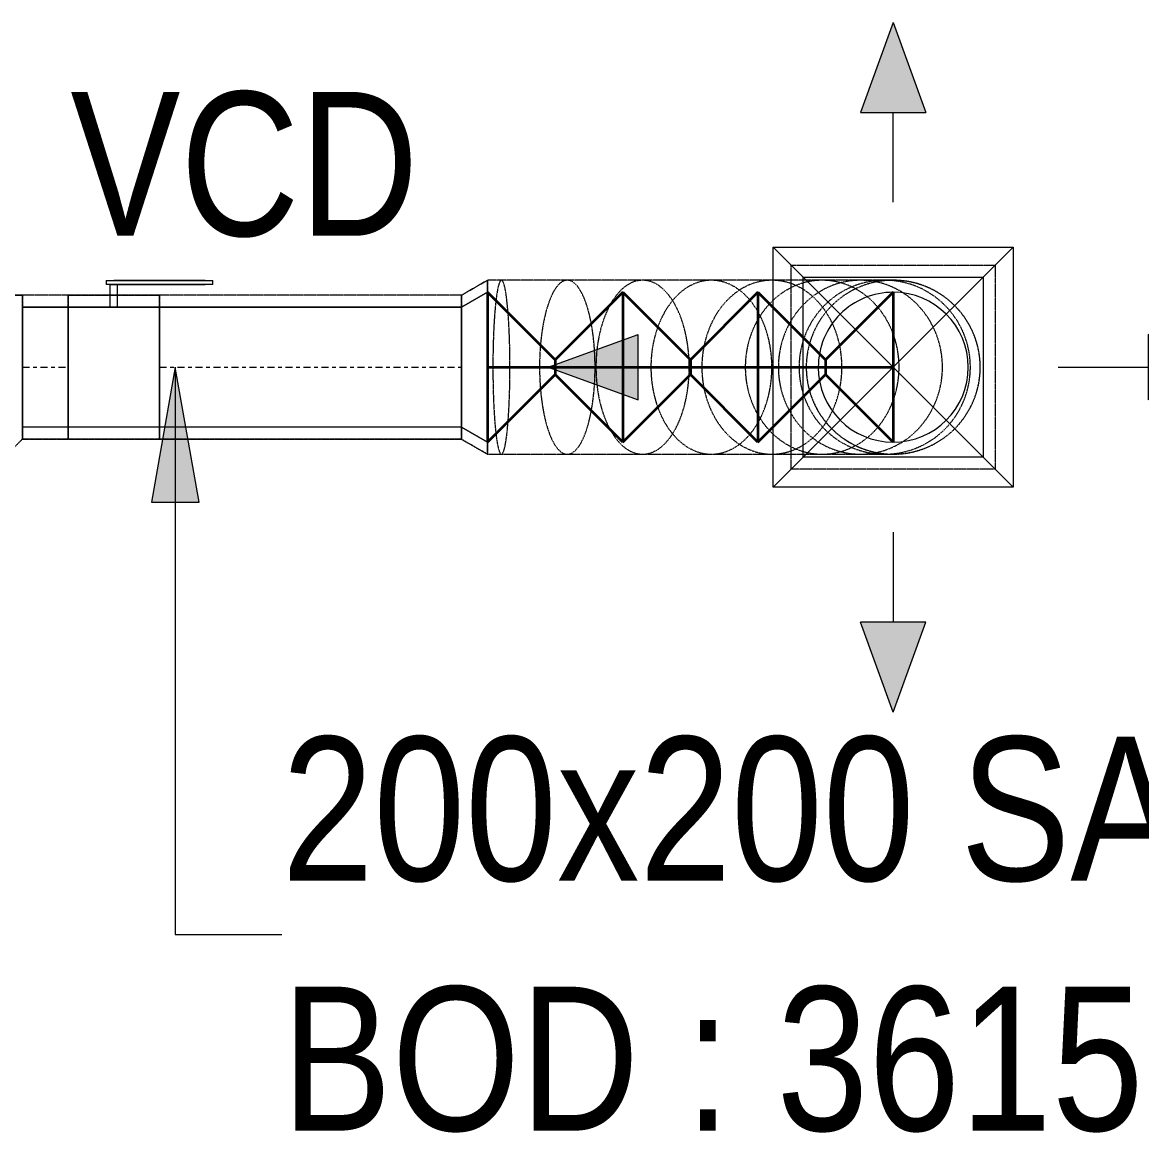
# Model space of a CAD drawing. Header units: inches. Extents: x -83664 to 20107, y -47222 to 19398.
# Drawn here: x 4422 to 6288, y -7500 to -5648 of the extents above; entities that cross this region are included whole.
import ezdxf

# ---------------------------------------------------------------- set-up
doc = ezdxf.new("R2010")
doc.units = ezdxf.units.IN
doc.header["$MEASUREMENT"] = 0
doc.linetypes.add('Center', pattern=[29.999999, 12, -6, 6, -6])
doc.linetypes.add('Hidden 0_50', pattern=[1.0584, 0.5292, -0.5292])
for name, color, linetype, lineweight in [('A-DETL-GENF', 7, 'Continuous', 9), ('G-ANNO-TEXT', 7, 'Continuous', 9), ('M-HVAC-CDFF', 7, 'Continuous', 9), ('M-HVAC-DUCT-CNTR', 7, 'Center', 9), ('M-HVAC-DUCT-IDEN', 7, 'Continuous', 18)]:
    doc.layers.add(name, color=color, linetype=linetype, lineweight=lineweight)
doc.layers.add('M-HVAC-DUCT', color=7, linetype='Continuous', lineweight=9, true_color=0xffe97f)
doc.layers.add('M-HVAC-DUCT-PATT', color=7, linetype='Continuous', lineweight=35, true_color=0x007f00)
doc.styles.add('Arial Narrow_21', font='ARIALN.TTF', dxfattribs={"height": 240})

# ---------------------------------------------------------------- blocks, each defined once
blk = doc.blocks.new('GCE-AT-Supply Air Rectangular Diffuser - 300x300-6788639-FIRST FLOOR AC CONDITIONING LAYOUT - PART A')
at = {"layer": 'A-DETL-GENF', "true_color": 0xff7f00}
for points in [[(54.6, 425), (0, 575), (-54.6, 425)], [(-425, -54.6), (-425, 54.6), (-575, 0)], [(425, -54.6), (575, 0), (425, 54.6)], [(0, -575), (54.6, -425), (-54.6, -425)]]:
    blk.add_hatch(color=30, dxfattribs=at).paths.add_polyline_path(points)
at = {"layer": 'A-DETL-GENF', "color": 30, "true_color": 0xff7f00}
for p, q in [((0, 575), (-54.6, 425)), ((0, 575), (54.6, 425)), ((-54.6, 425), (54.6, 425)), ((0, 275), (0, 425)), ((-200, -200), (200, 200)), ((-200, 200), (200, -200)), ((-200, -200), (-200, 200)), ((-200, 200), (200, 200)), ((200, 200), (200, -200)), ((-575, 0), (-425, 54.6)), ((-425, -54.6), (-425, 54.6)), ((425, 54.6), (425, -54.6)), ((575, 0), (425, 54.6)), ((-575, 0), (-425, -54.6)), ((275, 0), (425, 0)), ((-275, 0), (-425, 0)), ((575, 0), (425, -54.6)), ((200, -200), (-200, -200)), ((0, -275), (0, -425)), ((54.6, -425), (-54.6, -425)), ((0, -575), (-54.6, -425)), ((0, -575), (54.6, -425))]:
    blk.add_line(p, q, dxfattribs=at)
blk = doc.blocks.new('M_Rec to Rnd Transition - Angle - 60 Degree-8295162-FIRST FLOOR AC CONDITIONING LAYOUT - PART A')
at = {"layer": 'M-HVAC-DUCT', "color": 30, "true_color": 0xff7f00}
for p, q in [((0, 100), (43.3, 125)), ((43.3, 125), (0, 100)), ((43.3, 0), (43.3, 125)), ((43.3, 0), (43.3, 125)), ((0, 100), (0, -100)), ((0, -100), (0, 100)), ((43.3, -125), (43.3, 0)), ((43.3, -125), (43.3, 0)), ((0, -100), (43.3, -125)), ((43.3, -125), (0, -100))]:
    blk.add_line(p, q, dxfattribs=at)
blk = doc.blocks.new('M_Rectangular to Round Transition - Angle - 45 Degree-7600494-FIRST FLOOR AC CONDITIONING LAYOUT - PART A')
at = {"layer": 'M-HVAC-DUCT', "color": 30, "true_color": 0xff7f00}
for p, q in [((160335, 87412.4), (160335, 87712.4)), ((160335, 87712.4), (160635, 87712.4)), ((160635, 87712.4), (160635, 87412.4)), ((160635, 87412.4), (160335, 87412.4))]:
    blk.add_line(p, q, dxfattribs=at)
for start, end in [(90, 180), (0, 90), (180, 270), (270, 0)]:
    blk.add_arc((160485, 87562.4), 125, start, end, dxfattribs=at)
blk = doc.blocks.new('TEMW-ME-DMP-Volume Control Damper - Standard-V25-FIRST FLOOR AC CONDITIONING LAYOUT - PART A')
at = {"layer": 'M-HVAC-DUCT', "color": 30, "true_color": 0xff7f00}
for p, q in [((-165.1, 138.1), (-165.1, 144.4)), ((-152.4, 144.4), (-165.1, 144.4)), ((-165.1, 138.1), (-152.4, 138.1)), ((0, 144.4), (-152.4, 144.4)), ((-152.4, 144.4), (0, 144.4)), ((0, 138.1), (-152.4, 138.1)), ((-152.4, 138.1), (0, 138.1)), ((-6.4, 100), (-6.4, 138.1)), ((6.3, 138.1), (-6.4, 138.1)), ((6.3, 138.1), (-6.4, 138.1)), ((12.7, 144.4), (0, 144.4)), ((0, 138.1), (12.7, 138.1)), ((6.3, 138.1), (6.3, 100)), ((12.7, 144.4), (12.7, 138.1)), ((-76.2, 100), (-76.2, -100)), ((-76.2, -100), (-76.2, 100)), ((76.2, 100), (-76.2, 100)), ((-76.2, 100), (76.2, 100)), ((-76.2, 100), (76.2, 100)), ((-6.4, 100), (6.3, 100)), ((-6.4, 100), (6.3, 100)), ((76.2, 100), (76.2, -100)), ((76.2, -100), (76.2, 100)), ((-76.2, -100), (76.2, -100)), ((-76.2, -100), (76.2, -100)), ((-76.2, -100), (76.2, -100))]:
    blk.add_line(p, q, dxfattribs=at)
blk = doc.blocks.new('TEMW-SMBZ-HO-BM-HVAC-00002_rvt-1-FIRST FLOOR AC CONDITIONING LAYOUT - PART A')
at = {"layer": 'M-HVAC-DUCT', "color": 30, "linetype": 'Hidden 0_50', "true_color": 0xff7f00}
for p, q in [((157160.2, 91978.7), (157160.2, 92318.7)), ((157160.2, 92318.7), (157500.2, 92318.7)), ((157500.2, 92318.7), (157500.2, 91978.7)), ((156610.4, 92268.7), (156653.7, 92293.7)), ((156653.7, 92293.7), (156610.4, 92268.7)), ((156677.1, 92293.7), (156653.7, 92293.7)), ((156653.7, 92293.7), (156653.7, 92003.7)), ((156653.7, 92293.7), (156653.7, 92003.7)), ((156653.7, 92148.7), (156653.7, 92293.7)), ((156653.7, 92148.7), (156653.7, 92293.7)), ((156786.9, 92293.7), (156677.1, 92293.7)), ((156912.4, 92293.7), (156786.9, 92293.7)), ((157027.1, 92293.7), (156912.4, 92293.7)), ((157127.9, 92293.7), (157027.1, 92293.7)), ((157211.7, 92293.7), (157127.9, 92293.7)), ((157275.5, 92293.7), (157211.7, 92293.7)), ((157316, 92293.7), (157275.5, 92293.7)), ((157330.2, 92293.7), (157316, 92293.7)), ((155752.4, 92268.7), (155878.5, 92268.7)), ((155878.5, 92268.7), (155752.4, 92268.7)), ((155878.5, 92268.7), (155878.5, 92028.7)), ((155878.5, 92028.7), (155878.5, 92268.7)), ((155878.5, 92028.7), (155878.5, 92268.7)), ((155878.5, 92268.7), (155878.5, 92028.7)), ((155954.6, 92268.7), (155878.5, 92268.7)), ((155954.6, 92268.7), (155878.5, 92268.7)), ((155954.6, 92268.7), (155954.6, 92028.7)), ((156107, 92268.7), (155954.6, 92268.7)), ((155954.6, 92268.7), (156107, 92268.7)), ((155954.6, 92028.7), (155954.6, 92268.7)), ((155954.6, 92028.7), (155954.6, 92268.7)), ((155954.6, 92268.7), (155954.6, 92028.7)), ((156107, 92028.7), (156107, 92268.7)), ((156107, 92268.7), (156107, 92028.7)), ((156610.4, 92268.7), (156107, 92268.7)), ((156610.4, 92268.7), (156107, 92268.7)), ((156107, 92028.7), (156107, 92268.7)), ((156107, 92268.7), (156107, 92028.7)), ((156610.4, 92028.7), (156610.4, 92268.7)), ((156610.4, 92268.7), (156610.4, 92028.7)), ((156610.4, 92028.7), (156610.4, 92268.7)), ((156610.4, 92268.7), (156610.4, 92028.7)), ((156653.7, 92003.7), (156653.7, 92148.7)), ((156653.7, 92003.7), (156653.7, 92148.7)), ((155878.5, 92028.7), (155778.5, 91928.7)), ((155778.5, 91928.7), (155878.5, 92028.7)), ((155878.5, 92028.7), (155954.6, 92028.7)), ((155954.6, 92028.7), (155878.5, 92028.7)), ((155954.6, 92028.7), (156107, 92028.7)), ((156107, 92028.7), (155954.6, 92028.7)), ((156107, 92028.7), (156610.4, 92028.7)), ((156610.4, 92028.7), (156107, 92028.7)), ((156610.4, 92028.7), (156653.7, 92003.7)), ((156653.7, 92003.7), (156610.4, 92028.7)), ((156653.7, 92003.7), (156677.1, 92003.7)), ((156677.1, 92003.7), (156786.9, 92003.7)), ((156786.9, 92003.7), (156912.4, 92003.7)), ((156912.4, 92003.7), (157027.1, 92003.7)), ((157027.1, 92003.7), (157127.9, 92003.7)), ((157127.9, 92003.7), (157211.7, 92003.7)), ((157211.7, 92003.7), (157275.5, 92003.7)), ((157275.5, 92003.7), (157316, 92003.7)), ((157316, 92003.7), (157330.2, 92003.7)), ((157500.2, 91978.7), (157160.2, 91978.7))]:
    blk.add_line(p, q, dxfattribs=at)
at = {"layer": 'M-HVAC-DUCT', "color": 30, "true_color": 0xff7f00}
for p, q in [((155878.5, 92248.7), (155878.5, 92048.7)), ((155878.5, 92048.7), (155878.5, 92248.7)), ((155878.5, 92248.7), (155954.6, 92248.7)), ((155954.6, 92248.7), (155878.5, 92248.7)), ((155954.6, 92248.7), (155954.6, 92048.7)), ((155954.6, 92048.7), (155954.6, 92248.7)), ((156107, 92248.7), (156107, 92048.7)), ((156107, 92048.7), (156107, 92248.7)), ((156107, 92248.7), (156610.4, 92248.7)), ((156610.4, 92248.7), (156107, 92248.7)), ((156610.4, 92248.7), (156610.4, 92048.7)), ((156610.4, 92048.7), (156610.4, 92248.7)), ((155954.6, 92048.7), (155878.5, 92048.7)), ((155954.6, 92048.7), (155878.5, 92048.7)), ((156610.4, 92048.7), (156107, 92048.7)), ((156610.4, 92048.7), (156107, 92048.7))]:
    blk.add_line(p, q, dxfattribs=at)
at = {"layer": 'M-HVAC-DUCT', "color": 30, "linetype": 'Hidden 0_50', "true_color": 0xff7f00}
for start, end in [(90, 270), (90, 180), (270, 90), (0, 90), (180, 270), (270, 0)]:
    blk.add_arc((157330.2, 92148.7), 145, start, end, dxfattribs=at)
for points in [[(156677.1, 92293.7), (156675.8, 92293.7), (156673.4, 92290.4), (156669.9, 92275.8), (156666.9, 92252.4), (156664.6, 92222.1), (156663.2, 92186.7), (156662.7, 92148.7), (156663.2, 92110.8), (156664.6, 92075.4), (156666.9, 92045), (156669.9, 92021.7), (156673.4, 92007.1), (156675.8, 92003.7), (156677.1, 92003.7)], [(156677.1, 92003.7), (156678.4, 92003.7), (156680.8, 92007.1), (156684.3, 92021.7), (156687.2, 92045), (156689.5, 92075.4), (156691, 92110.8), (156691.5, 92148.7), (156691, 92186.7), (156689.5, 92222.1), (156687.2, 92252.4), (156684.3, 92275.8), (156680.8, 92290.4), (156678.4, 92293.7), (156677.1, 92293.7)], [(156786.9, 92293.7), (156782.8, 92293.7), (156774.8, 92290.4), (156763.5, 92275.8), (156753.8, 92252.4), (156746.4, 92222.1), (156741.7, 92186.7), (156740.1, 92148.7), (156741.7, 92110.8), (156746.4, 92075.4), (156753.8, 92045), (156763.5, 92021.7), (156774.8, 92007.1), (156782.8, 92003.7), (156786.9, 92003.7)], [(156786.9, 92003.7), (156791, 92003.7), (156799, 92007.1), (156810.3, 92021.7), (156820, 92045), (156827.4, 92075.4), (156832.1, 92110.8), (156833.7, 92148.7), (156832.1, 92186.7), (156827.4, 92222.1), (156820, 92252.4), (156810.3, 92275.8), (156799, 92290.4), (156791, 92293.7), (156786.9, 92293.7)], [(156912.4, 92293.7), (156905.6, 92293.7), (156892, 92290.4), (156873.1, 92275.8), (156856.8, 92252.4), (156844.3, 92222.1), (156836.4, 92186.7), (156833.8, 92148.7), (156836.4, 92110.8), (156844.3, 92075.4), (156856.8, 92045), (156873.1, 92021.7), (156892, 92007.1), (156905.6, 92003.7), (156912.4, 92003.7)], [(156912.4, 92003.7), (156919.2, 92003.7), (156932.7, 92007.1), (156951.7, 92021.7), (156968, 92045), (156980.5, 92075.4), (156988.3, 92110.8), (156991, 92148.7), (156988.3, 92186.7), (156980.5, 92222.1), (156968, 92252.4), (156951.7, 92275.8), (156932.7, 92290.4), (156919.2, 92293.7), (156912.4, 92293.7)], [(157027.1, 92293.7), (157018.3, 92293.7), (157000.7, 92290.4), (156976.1, 92275.8), (156955, 92252.4), (156938.8, 92222.1), (156928.6, 92186.7), (156925.1, 92148.7), (156928.6, 92110.8), (156938.8, 92075.4), (156955, 92045), (156976.1, 92021.7), (157000.7, 92007.1), (157018.3, 92003.7), (157027.1, 92003.7)], [(157127.9, 92293.7), (157117.7, 92293.7), (157097.4, 92290.4), (157068.9, 92275.8), (157044.4, 92252.4), (157025.7, 92222.1), (157013.9, 92186.7), (157009.8, 92148.7), (157013.9, 92110.8), (157025.7, 92075.4), (157044.4, 92045), (157068.9, 92021.7), (157097.4, 92007.1), (157117.7, 92003.7), (157127.9, 92003.7)], [(157027.1, 92003.7), (157035.9, 92003.7), (157053.5, 92007.1), (157078.1, 92021.7), (157099.2, 92045), (157115.4, 92075.4), (157125.6, 92110.8), (157129.1, 92148.7), (157125.6, 92186.7), (157115.4, 92222.1), (157099.2, 92252.4), (157078.1, 92275.8), (157053.5, 92290.4), (157035.9, 92293.7), (157027.1, 92293.7)], [(157211.7, 92293.7), (157200.5, 92293.7), (157178.2, 92290.4), (157146.9, 92275.8), (157120.1, 92252.4), (157099.5, 92222.1), (157086.5, 92186.7), (157082.1, 92148.7), (157086.5, 92110.8), (157099.5, 92075.4), (157120.1, 92045), (157146.9, 92021.7), (157178.2, 92007.1), (157200.5, 92003.7), (157211.7, 92003.7)], [(157127.9, 92003.7), (157138.1, 92003.7), (157158.5, 92007.1), (157187, 92021.7), (157211.4, 92045), (157230.2, 92075.4), (157242, 92110.8), (157246, 92148.7), (157242, 92186.7), (157230.2, 92222.1), (157211.4, 92252.4), (157187, 92275.8), (157158.5, 92290.4), (157138.1, 92293.7), (157127.9, 92293.7)], [(157275.5, 92293.7), (157263.5, 92293.7), (157239.7, 92290.4), (157206.3, 92275.8), (157177.6, 92252.4), (157155.6, 92222.1), (157141.8, 92186.7), (157137.1, 92148.7), (157141.8, 92110.8), (157155.6, 92075.4), (157177.6, 92045), (157206.3, 92021.7), (157239.7, 92007.1), (157263.5, 92003.7), (157275.5, 92003.7)], [(157316, 92293.7), (157303.5, 92293.7), (157278.6, 92290.4), (157243.8, 92275.8), (157213.9, 92252.4), (157190.9, 92222.1), (157176.5, 92186.7), (157171.6, 92148.7), (157176.5, 92110.8), (157190.9, 92075.4), (157213.9, 92045), (157243.8, 92021.7), (157278.6, 92007.1), (157303.5, 92003.7), (157316, 92003.7)], [(157330.2, 92293.7), (157317.5, 92293.7), (157292.2, 92290.4), (157256.9, 92275.8), (157226.5, 92252.4), (157203.2, 92222.1), (157188.5, 92186.7), (157183.5, 92148.7), (157188.5, 92110.8), (157203.2, 92075.4), (157226.5, 92045), (157256.9, 92021.7), (157292.2, 92007.1), (157317.5, 92003.7), (157330.2, 92003.7)], [(157211.7, 92003.7), (157222.9, 92003.7), (157245.3, 92007.1), (157276.6, 92021.7), (157303.4, 92045), (157324, 92075.4), (157337, 92110.8), (157341.4, 92148.7), (157337, 92186.7), (157324, 92222.1), (157303.4, 92252.4), (157276.6, 92275.8), (157245.3, 92290.4), (157222.9, 92293.7), (157211.7, 92293.7)], [(157275.5, 92003.7), (157287.4, 92003.7), (157311.3, 92007.1), (157344.7, 92021.7), (157373.3, 92045), (157395.3, 92075.4), (157409.1, 92110.8), (157413.8, 92148.7), (157409.1, 92186.7), (157395.3, 92222.1), (157373.3, 92252.4), (157344.7, 92275.8), (157311.3, 92290.4), (157287.4, 92293.7), (157275.5, 92293.7)], [(157316, 92003.7), (157328.5, 92003.7), (157353.4, 92007.1), (157388.2, 92021.7), (157418.1, 92045), (157441.1, 92075.4), (157455.5, 92110.8), (157460.4, 92148.7), (157455.5, 92186.7), (157441.1, 92222.1), (157418.1, 92252.4), (157388.2, 92275.8), (157353.4, 92290.4), (157328.5, 92293.7), (157316, 92293.7)], [(157330.2, 92003.7), (157342.8, 92003.7), (157368.1, 92007.1), (157403.5, 92021.7), (157433.9, 92045), (157457.2, 92075.4), (157471.9, 92110.8), (157476.8, 92148.7), (157471.9, 92186.7), (157457.2, 92222.1), (157433.9, 92252.4), (157403.5, 92275.8), (157368.1, 92290.4), (157342.8, 92293.7), (157330.2, 92293.7)]]:
    blk.add_open_spline(points, degree=3, dxfattribs=at)
at = {"layer": 'M-HVAC-DUCT-CNTR', "color": 30, "true_color": 0xff7f00}
for p, q in [((155878.5, 92148.7), (155954.6, 92148.7)), ((156107, 92148.7), (156610.4, 92148.7))]:
    blk.add_line(p, q, dxfattribs=at)
at = {"layer": 'M-HVAC-DUCT-CNTR', "color": 30, "linetype": 'Continuous', "lineweight": 35, "true_color": 0xff7f00}
blk.add_open_spline([(156653.7, 92148.7), (157016.3, 92148.7), (157330.2, 92148.7), (157330.2, 92148.7)], degree=3, dxfattribs=at)
at = {"layer": 'M-HVAC-DUCT-PATT', "color": 30, "true_color": 0xff7f00}
for p, q in [((156653.7, 92273.7), (156766.5, 92161)), ((156653.7, 92273.7), (156653.7, 92023.7)), ((156653.7, 92273.7), (156653.7, 92023.7)), ((156879.2, 92273.7), (156766.5, 92161)), ((156879.2, 92273.7), (156992, 92161)), ((156879.2, 92273.7), (156879.2, 92023.7)), ((156879.2, 92273.7), (156879.2, 92023.7)), ((157104.7, 92273.7), (156992, 92161)), ((157104.7, 92273.7), (157217.4, 92161)), ((157104.7, 92273.7), (157104.7, 92023.7)), ((157104.7, 92273.7), (157104.7, 92023.7)), ((157330.2, 92273.7), (157217.4, 92161)), ((157330.2, 92273.7), (157330.2, 92023.7)), ((156766.5, 92161), (156766.5, 92136.5)), ((156992, 92161), (156992, 92136.5)), ((157217.4, 92161), (157217.4, 92136.5)), ((156653.7, 92023.7), (156766.5, 92136.5)), ((156879.2, 92023.7), (156766.5, 92136.5)), ((156879.2, 92023.7), (156992, 92136.5)), ((157104.7, 92023.7), (156992, 92136.5)), ((157104.7, 92023.7), (157217.4, 92136.5)), ((157330.2, 92023.7), (157217.4, 92136.5))]:
    blk.add_line(p, q, dxfattribs=at)
at = {"layer": 'M-HVAC-CDFF', "color": 6, "linetype": 'Hidden 0_50', "lineweight": 9, "true_color": 0xff00ff}
blk.add_blockref('GCE-AT-Supply Air Rectangular Diffuser - 300x300-6788639-FIRST FLOOR AC CONDITIONING LAYOUT - PART A', (157330.2, 92148.7), dxfattribs=at)
at = {"layer": 'M-HVAC-DUCT', "color": 6, "linetype": 'Hidden 0_50', "lineweight": 9, "true_color": 0xff00ff, "rotation": 180}
blk.add_blockref('M_Rectangular to Round Transition - Angle - 45 Degree-7600494-FIRST FLOOR AC CONDITIONING LAYOUT - PART A', (317815.2, 179711.1), dxfattribs=at)
at = {"layer": 'M-HVAC-DUCT', "color": 6, "linetype": 'Hidden 0_50', "lineweight": 9, "true_color": 0xff00ff, "extrusion": (0, 0, -1)}
blk.add_blockref('TEMW-ME-DMP-Volume Control Damper - Standard-V25-FIRST FLOOR AC CONDITIONING LAYOUT - PART A', (-156030.8, 92148.7), dxfattribs=at)
at = {"layer": 'M-HVAC-DUCT', "color": 6, "linetype": 'Hidden 0_50', "lineweight": 9, "true_color": 0xff00ff}
blk.add_blockref('M_Rec to Rnd Transition - Angle - 60 Degree-8295162-FIRST FLOOR AC CONDITIONING LAYOUT - PART A', (156610.4, 92148.7), dxfattribs=at)
blk = doc.blocks.new('TEMW-SMBZ-HO-BM-HVAC-00002_rvt-2-FIRST FLOOR AC CONDITIONING LAYOUT - PART A')
at = {"layer": 'M-HVAC-DUCT', "color": 30, "linetype": 'Hidden 0_50', "true_color": 0xff7f00}
for p, q in [((157160.2, 91978.7), (157160.2, 92318.7)), ((157160.2, 92318.7), (157500.2, 92318.7)), ((157500.2, 92318.7), (157500.2, 91978.7)), ((156610.4, 92268.7), (156653.7, 92293.7)), ((156653.7, 92293.7), (156610.4, 92268.7)), ((156677.1, 92293.7), (156653.7, 92293.7)), ((156653.7, 92293.7), (156653.7, 92003.7)), ((156653.7, 92293.7), (156653.7, 92003.7)), ((156653.7, 92148.7), (156653.7, 92293.7)), ((156653.7, 92148.7), (156653.7, 92293.7)), ((156786.9, 92293.7), (156677.1, 92293.7)), ((156912.4, 92293.7), (156786.9, 92293.7)), ((157027.1, 92293.7), (156912.4, 92293.7)), ((157127.9, 92293.7), (157027.1, 92293.7)), ((157211.7, 92293.7), (157127.9, 92293.7)), ((157275.5, 92293.7), (157211.7, 92293.7)), ((157316, 92293.7), (157275.5, 92293.7)), ((157330.2, 92293.7), (157316, 92293.7)), ((155752.4, 92268.7), (155878.5, 92268.7)), ((155878.5, 92268.7), (155752.4, 92268.7)), ((155878.5, 92268.7), (155878.5, 92028.7)), ((155878.5, 92028.7), (155878.5, 92268.7)), ((155878.5, 92028.7), (155878.5, 92268.7)), ((155878.5, 92268.7), (155878.5, 92028.7)), ((155954.6, 92268.7), (155878.5, 92268.7)), ((155954.6, 92268.7), (155878.5, 92268.7)), ((155954.6, 92268.7), (155954.6, 92028.7)), ((156107, 92268.7), (155954.6, 92268.7)), ((155954.6, 92268.7), (156107, 92268.7)), ((155954.6, 92028.7), (155954.6, 92268.7)), ((155954.6, 92028.7), (155954.6, 92268.7)), ((155954.6, 92268.7), (155954.6, 92028.7)), ((156107, 92028.7), (156107, 92268.7)), ((156107, 92268.7), (156107, 92028.7)), ((156610.4, 92268.7), (156107, 92268.7)), ((156610.4, 92268.7), (156107, 92268.7)), ((156107, 92028.7), (156107, 92268.7)), ((156107, 92268.7), (156107, 92028.7)), ((156610.4, 92028.7), (156610.4, 92268.7)), ((156610.4, 92268.7), (156610.4, 92028.7)), ((156610.4, 92028.7), (156610.4, 92268.7)), ((156610.4, 92268.7), (156610.4, 92028.7)), ((156653.7, 92003.7), (156653.7, 92148.7)), ((156653.7, 92003.7), (156653.7, 92148.7)), ((155878.5, 92028.7), (155778.5, 91928.7)), ((155778.5, 91928.7), (155878.5, 92028.7)), ((155878.5, 92028.7), (155954.6, 92028.7)), ((155954.6, 92028.7), (155878.5, 92028.7)), ((155954.6, 92028.7), (156107, 92028.7)), ((156107, 92028.7), (155954.6, 92028.7)), ((156107, 92028.7), (156610.4, 92028.7)), ((156610.4, 92028.7), (156107, 92028.7)), ((156610.4, 92028.7), (156653.7, 92003.7)), ((156653.7, 92003.7), (156610.4, 92028.7)), ((156653.7, 92003.7), (156677.1, 92003.7)), ((156677.1, 92003.7), (156786.9, 92003.7)), ((156786.9, 92003.7), (156912.4, 92003.7)), ((156912.4, 92003.7), (157027.1, 92003.7)), ((157027.1, 92003.7), (157127.9, 92003.7)), ((157127.9, 92003.7), (157211.7, 92003.7)), ((157211.7, 92003.7), (157275.5, 92003.7)), ((157275.5, 92003.7), (157316, 92003.7)), ((157316, 92003.7), (157330.2, 92003.7)), ((157500.2, 91978.7), (157160.2, 91978.7))]:
    blk.add_line(p, q, dxfattribs=at)
at = {"layer": 'M-HVAC-DUCT', "color": 30, "true_color": 0xff7f00}
for p, q in [((155878.5, 92248.7), (155878.5, 92048.7)), ((155878.5, 92048.7), (155878.5, 92248.7)), ((155878.5, 92248.7), (155954.6, 92248.7)), ((155954.6, 92248.7), (155878.5, 92248.7)), ((155954.6, 92248.7), (155954.6, 92048.7)), ((155954.6, 92048.7), (155954.6, 92248.7)), ((156107, 92248.7), (156107, 92048.7)), ((156107, 92048.7), (156107, 92248.7)), ((156107, 92248.7), (156610.4, 92248.7)), ((156610.4, 92248.7), (156107, 92248.7)), ((156610.4, 92248.7), (156610.4, 92048.7)), ((156610.4, 92048.7), (156610.4, 92248.7)), ((155954.6, 92048.7), (155878.5, 92048.7)), ((155954.6, 92048.7), (155878.5, 92048.7)), ((156610.4, 92048.7), (156107, 92048.7)), ((156610.4, 92048.7), (156107, 92048.7))]:
    blk.add_line(p, q, dxfattribs=at)
at = {"layer": 'M-HVAC-DUCT', "color": 30, "linetype": 'Hidden 0_50', "true_color": 0xff7f00}
for start, end in [(90, 270), (90, 180), (270, 90), (0, 90), (180, 270), (270, 0)]:
    blk.add_arc((157330.2, 92148.7), 145, start, end, dxfattribs=at)
for points in [[(156677.1, 92293.7), (156675.8, 92293.7), (156673.4, 92290.4), (156669.9, 92275.8), (156666.9, 92252.4), (156664.6, 92222.1), (156663.2, 92186.7), (156662.7, 92148.7), (156663.2, 92110.8), (156664.6, 92075.4), (156666.9, 92045), (156669.9, 92021.7), (156673.4, 92007.1), (156675.8, 92003.7), (156677.1, 92003.7)], [(156677.1, 92003.7), (156678.4, 92003.7), (156680.8, 92007.1), (156684.3, 92021.7), (156687.2, 92045), (156689.5, 92075.4), (156691, 92110.8), (156691.5, 92148.7), (156691, 92186.7), (156689.5, 92222.1), (156687.2, 92252.4), (156684.3, 92275.8), (156680.8, 92290.4), (156678.4, 92293.7), (156677.1, 92293.7)], [(156786.9, 92293.7), (156782.8, 92293.7), (156774.8, 92290.4), (156763.5, 92275.8), (156753.8, 92252.4), (156746.4, 92222.1), (156741.7, 92186.7), (156740.1, 92148.7), (156741.7, 92110.8), (156746.4, 92075.4), (156753.8, 92045), (156763.5, 92021.7), (156774.8, 92007.1), (156782.8, 92003.7), (156786.9, 92003.7)], [(156786.9, 92003.7), (156791, 92003.7), (156799, 92007.1), (156810.3, 92021.7), (156820, 92045), (156827.4, 92075.4), (156832.1, 92110.8), (156833.7, 92148.7), (156832.1, 92186.7), (156827.4, 92222.1), (156820, 92252.4), (156810.3, 92275.8), (156799, 92290.4), (156791, 92293.7), (156786.9, 92293.7)], [(156912.4, 92293.7), (156905.6, 92293.7), (156892, 92290.4), (156873.1, 92275.8), (156856.8, 92252.4), (156844.3, 92222.1), (156836.4, 92186.7), (156833.8, 92148.7), (156836.4, 92110.8), (156844.3, 92075.4), (156856.8, 92045), (156873.1, 92021.7), (156892, 92007.1), (156905.6, 92003.7), (156912.4, 92003.7)], [(156912.4, 92003.7), (156919.2, 92003.7), (156932.7, 92007.1), (156951.7, 92021.7), (156968, 92045), (156980.5, 92075.4), (156988.3, 92110.8), (156991, 92148.7), (156988.3, 92186.7), (156980.5, 92222.1), (156968, 92252.4), (156951.7, 92275.8), (156932.7, 92290.4), (156919.2, 92293.7), (156912.4, 92293.7)], [(157027.1, 92293.7), (157018.3, 92293.7), (157000.7, 92290.4), (156976.1, 92275.8), (156955, 92252.4), (156938.8, 92222.1), (156928.6, 92186.7), (156925.1, 92148.7), (156928.6, 92110.8), (156938.8, 92075.4), (156955, 92045), (156976.1, 92021.7), (157000.7, 92007.1), (157018.3, 92003.7), (157027.1, 92003.7)], [(157127.9, 92293.7), (157117.7, 92293.7), (157097.4, 92290.4), (157068.9, 92275.8), (157044.4, 92252.4), (157025.7, 92222.1), (157013.9, 92186.7), (157009.8, 92148.7), (157013.9, 92110.8), (157025.7, 92075.4), (157044.4, 92045), (157068.9, 92021.7), (157097.4, 92007.1), (157117.7, 92003.7), (157127.9, 92003.7)], [(157027.1, 92003.7), (157035.9, 92003.7), (157053.5, 92007.1), (157078.1, 92021.7), (157099.2, 92045), (157115.4, 92075.4), (157125.6, 92110.8), (157129.1, 92148.7), (157125.6, 92186.7), (157115.4, 92222.1), (157099.2, 92252.4), (157078.1, 92275.8), (157053.5, 92290.4), (157035.9, 92293.7), (157027.1, 92293.7)], [(157211.7, 92293.7), (157200.5, 92293.7), (157178.2, 92290.4), (157146.9, 92275.8), (157120.1, 92252.4), (157099.5, 92222.1), (157086.5, 92186.7), (157082.1, 92148.7), (157086.5, 92110.8), (157099.5, 92075.4), (157120.1, 92045), (157146.9, 92021.7), (157178.2, 92007.1), (157200.5, 92003.7), (157211.7, 92003.7)], [(157127.9, 92003.7), (157138.1, 92003.7), (157158.5, 92007.1), (157187, 92021.7), (157211.4, 92045), (157230.2, 92075.4), (157242, 92110.8), (157246, 92148.7), (157242, 92186.7), (157230.2, 92222.1), (157211.4, 92252.4), (157187, 92275.8), (157158.5, 92290.4), (157138.1, 92293.7), (157127.9, 92293.7)], [(157275.5, 92293.7), (157263.5, 92293.7), (157239.7, 92290.4), (157206.3, 92275.8), (157177.6, 92252.4), (157155.6, 92222.1), (157141.8, 92186.7), (157137.1, 92148.7), (157141.8, 92110.8), (157155.6, 92075.4), (157177.6, 92045), (157206.3, 92021.7), (157239.7, 92007.1), (157263.5, 92003.7), (157275.5, 92003.7)], [(157316, 92293.7), (157303.5, 92293.7), (157278.6, 92290.4), (157243.8, 92275.8), (157213.9, 92252.4), (157190.9, 92222.1), (157176.5, 92186.7), (157171.6, 92148.7), (157176.5, 92110.8), (157190.9, 92075.4), (157213.9, 92045), (157243.8, 92021.7), (157278.6, 92007.1), (157303.5, 92003.7), (157316, 92003.7)], [(157330.2, 92293.7), (157317.5, 92293.7), (157292.2, 92290.4), (157256.9, 92275.8), (157226.5, 92252.4), (157203.2, 92222.1), (157188.5, 92186.7), (157183.5, 92148.7), (157188.5, 92110.8), (157203.2, 92075.4), (157226.5, 92045), (157256.9, 92021.7), (157292.2, 92007.1), (157317.5, 92003.7), (157330.2, 92003.7)], [(157211.7, 92003.7), (157222.9, 92003.7), (157245.3, 92007.1), (157276.6, 92021.7), (157303.4, 92045), (157324, 92075.4), (157337, 92110.8), (157341.4, 92148.7), (157337, 92186.7), (157324, 92222.1), (157303.4, 92252.4), (157276.6, 92275.8), (157245.3, 92290.4), (157222.9, 92293.7), (157211.7, 92293.7)], [(157275.5, 92003.7), (157287.4, 92003.7), (157311.3, 92007.1), (157344.7, 92021.7), (157373.3, 92045), (157395.3, 92075.4), (157409.1, 92110.8), (157413.8, 92148.7), (157409.1, 92186.7), (157395.3, 92222.1), (157373.3, 92252.4), (157344.7, 92275.8), (157311.3, 92290.4), (157287.4, 92293.7), (157275.5, 92293.7)], [(157316, 92003.7), (157328.5, 92003.7), (157353.4, 92007.1), (157388.2, 92021.7), (157418.1, 92045), (157441.1, 92075.4), (157455.5, 92110.8), (157460.4, 92148.7), (157455.5, 92186.7), (157441.1, 92222.1), (157418.1, 92252.4), (157388.2, 92275.8), (157353.4, 92290.4), (157328.5, 92293.7), (157316, 92293.7)], [(157330.2, 92003.7), (157342.8, 92003.7), (157368.1, 92007.1), (157403.5, 92021.7), (157433.9, 92045), (157457.2, 92075.4), (157471.9, 92110.8), (157476.8, 92148.7), (157471.9, 92186.7), (157457.2, 92222.1), (157433.9, 92252.4), (157403.5, 92275.8), (157368.1, 92290.4), (157342.8, 92293.7), (157330.2, 92293.7)]]:
    blk.add_open_spline(points, degree=3, dxfattribs=at)
at = {"layer": 'M-HVAC-DUCT-CNTR', "color": 30, "true_color": 0xff7f00}
for p, q in [((155878.5, 92148.7), (155954.6, 92148.7)), ((156107, 92148.7), (156610.4, 92148.7))]:
    blk.add_line(p, q, dxfattribs=at)
at = {"layer": 'M-HVAC-DUCT-CNTR', "color": 30, "linetype": 'Continuous', "lineweight": 35, "true_color": 0xff7f00}
blk.add_open_spline([(156653.7, 92148.7), (157016.3, 92148.7), (157330.2, 92148.7), (157330.2, 92148.7)], degree=3, dxfattribs=at)
at = {"layer": 'M-HVAC-DUCT-PATT', "color": 30, "true_color": 0xff7f00}
for p, q in [((156653.7, 92273.7), (156766.5, 92161)), ((156653.7, 92273.7), (156653.7, 92023.7)), ((156653.7, 92273.7), (156653.7, 92023.7)), ((156879.2, 92273.7), (156766.5, 92161)), ((156879.2, 92273.7), (156992, 92161)), ((156879.2, 92273.7), (156879.2, 92023.7)), ((156879.2, 92273.7), (156879.2, 92023.7)), ((157104.7, 92273.7), (156992, 92161)), ((157104.7, 92273.7), (157217.4, 92161)), ((157104.7, 92273.7), (157104.7, 92023.7)), ((157104.7, 92273.7), (157104.7, 92023.7)), ((157330.2, 92273.7), (157217.4, 92161)), ((157330.2, 92273.7), (157330.2, 92023.7)), ((156766.5, 92161), (156766.5, 92136.5)), ((156992, 92161), (156992, 92136.5)), ((157217.4, 92161), (157217.4, 92136.5)), ((156653.7, 92023.7), (156766.5, 92136.5)), ((156879.2, 92023.7), (156766.5, 92136.5)), ((156879.2, 92023.7), (156992, 92136.5)), ((157104.7, 92023.7), (156992, 92136.5)), ((157104.7, 92023.7), (157217.4, 92136.5)), ((157330.2, 92023.7), (157217.4, 92136.5))]:
    blk.add_line(p, q, dxfattribs=at)
at = {"layer": 'M-HVAC-CDFF', "color": 6, "linetype": 'Hidden 0_50', "lineweight": 9, "true_color": 0xff00ff}
blk.add_blockref('GCE-AT-Supply Air Rectangular Diffuser - 300x300-6788639-FIRST FLOOR AC CONDITIONING LAYOUT - PART A', (157330.2, 92148.7), dxfattribs=at)
at = {"layer": 'M-HVAC-DUCT', "color": 6, "linetype": 'Hidden 0_50', "lineweight": 9, "true_color": 0xff00ff, "rotation": 180}
blk.add_blockref('M_Rectangular to Round Transition - Angle - 45 Degree-7600494-FIRST FLOOR AC CONDITIONING LAYOUT - PART A', (317815.2, 179711.1), dxfattribs=at)
at = {"layer": 'M-HVAC-DUCT', "color": 6, "linetype": 'Hidden 0_50', "lineweight": 9, "true_color": 0xff00ff, "extrusion": (0, 0, -1)}
blk.add_blockref('TEMW-ME-DMP-Volume Control Damper - Standard-V25-FIRST FLOOR AC CONDITIONING LAYOUT - PART A', (-156030.8, 92148.7), dxfattribs=at)
at = {"layer": 'M-HVAC-DUCT', "color": 6, "linetype": 'Hidden 0_50', "lineweight": 9, "true_color": 0xff00ff}
blk.add_blockref('M_Rec to Rnd Transition - Angle - 60 Degree-8295162-FIRST FLOOR AC CONDITIONING LAYOUT - PART A', (156610.4, 92148.7), dxfattribs=at)

msp = doc.modelspace()

# ---------------------------------------------------------------- hatches: boundary and pattern name
at = {"layer": 'M-HVAC-DUCT-IDEN', "lineweight": 9}
msp.add_hatch(color=256, dxfattribs=at).paths.add_polyline_path([(4676.8, -6223.5), (4637.1, -6448.5), (4716.5, -6448.5)])

# ---------------------------------------------------------------- linework, layer by layer
for p, q in [((4676.8, -6223.5), (4637.1, -6448.5)), ((4716.5, -6448.5), (4676.8, -6223.5)), ((4676.8, -6223.5), (4676.8, -7169.2)), ((4637.1, -6448.5), (4716.5, -6448.5)), ((4676.8, -7169.2), (4854.2, -7169.2))]:
    msp.add_line(p, q, dxfattribs=at)

# ---------------------------------------------------------------- block references
at = {"lineweight": 5}
for name in ['TEMW-SMBZ-HO-BM-HVAC-00002_rvt-1-FIRST FLOOR AC CONDITIONING LAYOUT - PART A', 'TEMW-SMBZ-HO-BM-HVAC-00002_rvt-2-FIRST FLOOR AC CONDITIONING LAYOUT - PART A']:
    msp.add_blockref(name, (-151456.7, -98372.2), dxfattribs=at)

# ---------------------------------------------------------------- texts
at = {"layer": 'G-ANNO-TEXT', "insert": (4501.9, -5764.3), "char_height": 240, "width": 733.544, "attachment_point": 1, "style": 'Arial Narrow_21'}
msp.add_mtext('VCD', dxfattribs=at)
at = {"layer": 'M-HVAC-DUCT-IDEN', "lineweight": 9, "char_height": 240, "attachment_point": 1, "style": 'Arial Narrow_21'}
for s, insert, width in [('200x200 SAD', (4854.2, -6839.7), 2128.48), ('BOD : 3615', (4854.2, -7256.4), 1803.797)]:
    msp.add_mtext(s, dxfattribs=dict(at, insert=insert, width=width))

doc.saveas('drawing.dxf')
